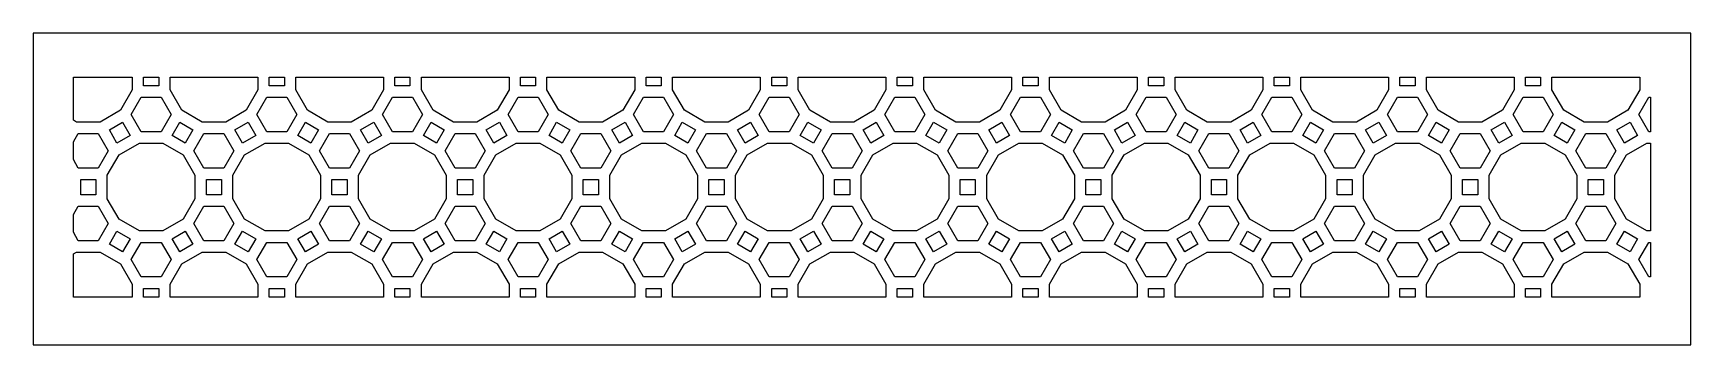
# Model space of a CAD drawing. Header units: millimetres. Extents: x 148 to 1053, y 65 to 235.
import ezdxf

# ---------------------------------------------------------------- set-up
doc = ezdxf.new("R2010")
doc.units = ezdxf.units.MM
doc.layers.get('0').update_dxf_attribs({"linetype": 'CONTINUOUS'})

msp = doc.modelspace()

# ---------------------------------------------------------------- linework, layer by layer
at = {"color": 7}
for points in [[(147.500002, 65), (1052.500002, 65), (1052.500002, 235), (147.500002, 235), (147.500002, 65)], [(201.561249, 204.032735), (195.144958, 192.919394), (184.031616, 186.503103), (171.199035, 186.503103), (169.500002, 187.48404), (169.500002, 211), (201.561249, 211), (201.561249, 204.032735)], [(216.055115, 206.302093), (207.761249, 206.302093), (207.761249, 211), (216.055115, 211), (216.055115, 206.302093)], [(270.146962, 204.032735), (263.730671, 192.919394), (252.617329, 186.503103), (239.784748, 186.503103), (228.671406, 192.919394), (222.255115, 204.032735), (222.255115, 211), (270.146962, 211), (270.146962, 204.032735)], [(284.640828, 206.302093), (276.346962, 206.302093), (276.346962, 211), (284.640828, 211), (284.640828, 206.302093)], [(338.732674, 204.032735), (332.316384, 192.919394), (321.203042, 186.503103), (308.37046, 186.503103), (297.257119, 192.919394), (290.840828, 204.032735), (290.840828, 211), (338.732674, 211), (338.732674, 204.032735)], [(353.226541, 206.302093), (344.932674, 206.302093), (344.932674, 211), (353.226541, 211), (353.226541, 206.302093)], [(407.318387, 204.032735), (400.902096, 192.919394), (389.788755, 186.503103), (376.956173, 186.503103), (365.842832, 192.919394), (359.426541, 204.032735), (359.426541, 211), (407.318387, 211), (407.318387, 204.032735)], [(421.812254, 206.302093), (413.518387, 206.302093), (413.518387, 211), (421.812254, 211), (421.812254, 206.302093)], [(475.9041, 204.032735), (469.487809, 192.919394), (458.374468, 186.503103), (445.541886, 186.503103), (434.428544, 192.919394), (428.012254, 204.032735), (428.012254, 211), (475.9041, 211), (475.9041, 204.032735)], [(490.397966, 206.302093), (482.1041, 206.302093), (482.1041, 211), (490.397966, 211), (490.397966, 206.302093)], [(544.489813, 204.032735), (538.073522, 192.919394), (526.96018, 186.503103), (514.127599, 186.503103), (503.014257, 192.919394), (496.597966, 204.032735), (496.597966, 211), (544.489813, 211), (544.489813, 204.032735)], [(558.983679, 206.302093), (550.689813, 206.302093), (550.689813, 211), (558.983679, 211), (558.983679, 206.302093)], [(613.075526, 204.032735), (606.659235, 192.919394), (595.545893, 186.503103), (582.713312, 186.503103), (571.59997, 192.919394), (565.183679, 204.032735), (565.183679, 211), (613.075526, 211), (613.075526, 204.032735)], [(627.569392, 206.302093), (619.275526, 206.302093), (619.275526, 211), (627.569392, 211), (627.569392, 206.302093)], [(681.661238, 204.032735), (675.244948, 192.919394), (664.131606, 186.503103), (651.299024, 186.503103), (640.185683, 192.919394), (633.769392, 204.032735), (633.769392, 211), (681.661238, 211), (681.661238, 204.032735)], [(696.155105, 206.302093), (687.861238, 206.302093), (687.861238, 211), (696.155105, 211), (696.155105, 206.302093)], [(750.246951, 204.032735), (743.83066, 192.919394), (732.717319, 186.503103), (719.884737, 186.503103), (708.771396, 192.919394), (702.355105, 204.032735), (702.355105, 211), (750.246951, 211), (750.246951, 204.032735)], [(764.740818, 206.302093), (756.446951, 206.302093), (756.446951, 211), (764.740818, 211), (764.740818, 206.302093)], [(818.832664, 204.032735), (812.416373, 192.919394), (801.303032, 186.503103), (788.47045, 186.503103), (777.357108, 192.919394), (770.940818, 204.032735), (770.940818, 211), (818.832664, 211), (818.832664, 204.032735)], [(833.32653, 206.302093), (825.032664, 206.302093), (825.032664, 211), (833.32653, 211), (833.32653, 206.302093)], [(887.418377, 204.032735), (881.002086, 192.919394), (869.888744, 186.503103), (857.056163, 186.503103), (845.942821, 192.919394), (839.52653, 204.032735), (839.52653, 211), (887.418377, 211), (887.418377, 204.032735)], [(901.912243, 206.302093), (893.618377, 206.302093), (893.618377, 211), (901.912243, 211), (901.912243, 206.302093)], [(956.00409, 204.032735), (949.587799, 192.919394), (938.474457, 186.503103), (925.641876, 186.503103), (914.528534, 192.919394), (908.112243, 204.032735), (908.112243, 211), (956.00409, 211), (956.00409, 204.032735)], [(970.497956, 206.302093), (962.20409, 206.302093), (962.20409, 211), (970.497956, 211), (970.497956, 206.302093)], [(1024.589802, 204.032735), (1018.173512, 192.919394), (1007.06017, 186.503103), (994.227588, 186.503103), (983.114247, 192.919394), (976.697956, 204.032735), (976.697956, 211), (1024.589802, 211), (1024.589802, 204.032735)], [(222.822477, 190.650036), (217.365329, 181.19798), (206.451035, 181.19798), (200.993887, 190.650036), (206.451035, 200.102093), (217.365329, 200.102093), (222.822477, 190.650036)], [(291.40819, 190.650036), (285.951042, 181.19798), (275.036747, 181.19798), (269.5796, 190.650036), (275.036747, 200.102093), (285.951042, 200.102093), (291.40819, 190.650036)], [(359.993902, 190.650036), (354.536755, 181.19798), (343.62246, 181.19798), (338.165313, 190.650036), (343.62246, 200.102093), (354.536755, 200.102093), (359.993902, 190.650036)], [(428.579615, 190.650036), (423.122468, 181.19798), (412.208173, 181.19798), (406.751026, 190.650036), (412.208173, 200.102093), (423.122468, 200.102093), (428.579615, 190.650036)], [(497.165328, 190.650036), (491.708181, 181.19798), (480.793886, 181.19798), (475.336738, 190.650036), (480.793886, 200.102093), (491.708181, 200.102093), (497.165328, 190.650036)], [(565.751041, 190.650036), (560.293893, 181.19798), (549.379599, 181.19798), (543.922451, 190.650036), (549.379599, 200.102093), (560.293893, 200.102093), (565.751041, 190.650036)], [(634.336754, 190.650036), (628.879606, 181.19798), (617.965311, 181.19798), (612.508164, 190.650036), (617.965311, 200.102093), (628.879606, 200.102093), (634.336754, 190.650036)], [(702.922466, 190.650036), (697.465319, 181.19798), (686.551024, 181.19798), (681.093877, 190.650036), (686.551024, 200.102093), (697.465319, 200.102093), (702.922466, 190.650036)], [(771.508179, 190.650036), (766.051032, 181.19798), (755.136737, 181.19798), (749.67959, 190.650036), (755.136737, 200.102093), (766.051032, 200.102093), (771.508179, 190.650036)], [(840.093892, 190.650036), (834.636745, 181.19798), (823.72245, 181.19798), (818.265302, 190.650036), (823.72245, 200.102093), (834.636745, 200.102093), (840.093892, 190.650036)], [(908.679605, 190.650036), (903.222457, 181.19798), (892.308163, 181.19798), (886.851015, 190.650036), (892.308163, 200.102093), (903.222457, 200.102093), (908.679605, 190.650036)], [(977.265318, 190.650036), (971.80817, 181.19798), (960.893875, 181.19798), (955.436728, 190.650036), (960.893875, 200.102093), (971.80817, 200.102093), (977.265318, 190.650036)], [(1029.479588, 181.19798), (1024.022441, 190.650036), (1029.479588, 200.102093), (1030.500002, 200.102093), (1030.500002, 181.19798), (1029.479588, 181.19798)], [(200.42657, 179.232658), (193.243871, 175.085725), (189.096938, 182.268424), (196.279637, 186.415358), (200.42657, 179.232658)], [(230.572493, 175.085725), (223.389794, 179.232658), (227.536727, 186.415358), (234.719426, 182.268424), (230.572493, 175.085725)], [(269.012283, 179.232658), (261.829584, 175.085725), (257.68265, 182.268424), (264.86535, 186.415358), (269.012283, 179.232658)], [(299.158206, 175.085725), (291.975507, 179.232658), (296.12244, 186.415358), (303.305139, 182.268424), (299.158206, 175.085725)], [(337.597996, 179.232658), (330.415296, 175.085725), (326.268363, 182.268424), (333.451062, 186.415358), (337.597996, 179.232658)], [(367.743919, 175.085725), (360.56122, 179.232658), (364.708153, 186.415358), (371.890852, 182.268424), (367.743919, 175.085725)], [(406.183708, 179.232658), (399.001009, 175.085725), (394.854076, 182.268424), (402.036775, 186.415358), (406.183708, 179.232658)], [(436.329632, 175.085725), (429.146932, 179.232658), (433.293866, 186.415358), (440.476565, 182.268424), (436.329632, 175.085725)], [(474.769421, 179.232658), (467.586722, 175.085725), (463.439789, 182.268424), (470.622488, 186.415358), (474.769421, 179.232658)], [(504.915344, 175.085725), (497.732645, 179.232658), (501.879578, 186.415358), (509.062278, 182.268424), (504.915344, 175.085725)], [(543.355134, 179.232658), (536.172435, 175.085725), (532.025502, 182.268424), (539.208201, 186.415358), (543.355134, 179.232658)], [(573.501057, 175.085725), (566.318358, 179.232658), (570.465291, 186.415358), (577.64799, 182.268424), (573.501057, 175.085725)], [(611.940847, 179.232658), (604.758148, 175.085725), (600.611214, 182.268424), (607.793914, 186.415358), (611.940847, 179.232658)], [(642.08677, 175.085725), (634.904071, 179.232658), (639.051004, 186.415358), (646.233703, 182.268424), (642.08677, 175.085725)], [(680.52656, 179.232658), (673.34386, 175.085725), (669.196927, 182.268424), (676.379626, 186.415358), (680.52656, 179.232658)], [(710.672483, 175.085725), (703.489784, 179.232658), (707.636717, 186.415358), (714.819416, 182.268424), (710.672483, 175.085725)], [(749.112272, 179.232658), (741.929573, 175.085725), (737.78264, 182.268424), (744.965339, 186.415358), (749.112272, 179.232658)], [(779.258195, 175.085725), (772.075496, 179.232658), (776.22243, 186.415358), (783.405129, 182.268424), (779.258195, 175.085725)], [(817.697985, 179.232658), (810.515286, 175.085725), (806.368353, 182.268424), (813.551052, 186.415358), (817.697985, 179.232658)], [(847.843908, 175.085725), (840.661209, 179.232658), (844.808142, 186.415358), (851.990842, 182.268424), (847.843908, 175.085725)], [(886.283698, 179.232658), (879.100999, 175.085725), (874.954066, 182.268424), (882.136765, 186.415358), (886.283698, 179.232658)], [(916.429621, 175.085725), (909.246922, 179.232658), (913.393855, 186.415358), (920.576554, 182.268424), (916.429621, 175.085725)], [(954.869411, 179.232658), (947.686712, 175.085725), (943.539778, 182.268424), (950.722477, 186.415358), (954.869411, 179.232658)], [(985.015334, 175.085725), (977.832635, 179.232658), (981.979568, 186.415358), (989.162267, 182.268424), (985.015334, 175.085725)], [(1023.455124, 179.232658), (1016.272424, 175.085725), (1012.125491, 182.268424), (1019.30819, 186.415358), (1023.455124, 179.232658)], [(183.072473, 161.39899), (172.158178, 161.39899), (169.500002, 166.003086), (169.500002, 175.699007), (172.158178, 180.303103), (183.072473, 180.303103), (188.52962, 170.851046), (183.072473, 161.39899)], [(229.437814, 168.581689), (235.854105, 157.468347), (235.854105, 144.635766), (229.437814, 133.522424), (218.324473, 127.106133), (205.491891, 127.106133), (194.37855, 133.522424), (187.962259, 144.635766), (187.962259, 157.468347), (194.37855, 168.581689), (205.491891, 174.99798), (218.324473, 174.99798), (229.437814, 168.581689)], [(257.115333, 170.851046), (251.658186, 161.39899), (240.743891, 161.39899), (235.286744, 170.851046), (240.743891, 180.303103), (251.658186, 180.303103), (257.115333, 170.851046)], [(298.023527, 168.581689), (304.439818, 157.468347), (304.439818, 144.635766), (298.023527, 133.522424), (286.910186, 127.106133), (274.077604, 127.106133), (262.964262, 133.522424), (256.547972, 144.635766), (256.547972, 157.468347), (262.964262, 168.581689), (274.077604, 174.99798), (286.910186, 174.99798), (298.023527, 168.581689)], [(325.701046, 170.851046), (320.243899, 161.39899), (309.329604, 161.39899), (303.872456, 170.851046), (309.329604, 180.303103), (320.243899, 180.303103), (325.701046, 170.851046)], [(366.60924, 168.581689), (373.025531, 157.468347), (373.025531, 144.635766), (366.60924, 133.522424), (355.495898, 127.106133), (342.663317, 127.106133), (331.549975, 133.522424), (325.133684, 144.635766), (325.133684, 157.468347), (331.549975, 168.581689), (342.663317, 174.99798), (355.495898, 174.99798), (366.60924, 168.581689)], [(394.286759, 170.851046), (388.829611, 161.39899), (377.915317, 161.39899), (372.458169, 170.851046), (377.915317, 180.303103), (388.829611, 180.303103), (394.286759, 170.851046)], [(435.194953, 168.581689), (441.611244, 157.468347), (441.611244, 144.635766), (435.194953, 133.522424), (424.081611, 127.106133), (411.24903, 127.106133), (400.135688, 133.522424), (393.719397, 144.635766), (393.719397, 157.468347), (400.135688, 168.581689), (411.24903, 174.99798), (424.081611, 174.99798), (435.194953, 168.581689)], [(462.872472, 170.851046), (457.415324, 161.39899), (446.501029, 161.39899), (441.043882, 170.851046), (446.501029, 180.303103), (457.415324, 180.303103), (462.872472, 170.851046)], [(503.780666, 168.581689), (510.196956, 157.468347), (510.196956, 144.635766), (503.780666, 133.522424), (492.667324, 127.106133), (479.834742, 127.106133), (468.721401, 133.522424), (462.30511, 144.635766), (462.30511, 157.468347), (468.721401, 168.581689), (479.834742, 174.99798), (492.667324, 174.99798), (503.780666, 168.581689)], [(531.458184, 170.851046), (526.001037, 161.39899), (515.086742, 161.39899), (509.629595, 170.851046), (515.086742, 180.303103), (526.001037, 180.303103), (531.458184, 170.851046)], [(572.366378, 168.581689), (578.782669, 157.468347), (578.782669, 144.635766), (572.366378, 133.522424), (561.253037, 127.106133), (548.420455, 127.106133), (537.307114, 133.522424), (530.890823, 144.635766), (530.890823, 157.468347), (537.307114, 168.581689), (548.420455, 174.99798), (561.253037, 174.99798), (572.366378, 168.581689)], [(600.043897, 170.851046), (594.58675, 161.39899), (583.672455, 161.39899), (578.215308, 170.851046), (583.672455, 180.303103), (594.58675, 180.303103), (600.043897, 170.851046)], [(640.952091, 168.581689), (647.368382, 157.468347), (647.368382, 144.635766), (640.952091, 133.522424), (629.83875, 127.106133), (617.006168, 127.106133), (605.892826, 133.522424), (599.476536, 144.635766), (599.476536, 157.468347), (605.892826, 168.581689), (617.006168, 174.99798), (629.83875, 174.99798), (640.952091, 168.581689)], [(668.62961, 170.851046), (663.172463, 161.39899), (652.258168, 161.39899), (646.80102, 170.851046), (652.258168, 180.303103), (663.172463, 180.303103), (668.62961, 170.851046)], [(709.537804, 168.581689), (715.954095, 157.468347), (715.954095, 144.635766), (709.537804, 133.522424), (698.424462, 127.106133), (685.591881, 127.106133), (674.478539, 133.522424), (668.062248, 144.635766), (668.062248, 157.468347), (674.478539, 168.581689), (685.591881, 174.99798), (698.424462, 174.99798), (709.537804, 168.581689)], [(737.215323, 170.851046), (731.758175, 161.39899), (720.843881, 161.39899), (715.386733, 170.851046), (720.843881, 180.303103), (731.758175, 180.303103), (737.215323, 170.851046)], [(778.123517, 168.581689), (784.539808, 157.468347), (784.539808, 144.635766), (778.123517, 133.522424), (767.010175, 127.106133), (754.177594, 127.106133), (743.064252, 133.522424), (736.647961, 144.635766), (736.647961, 157.468347), (743.064252, 168.581689), (754.177594, 174.99798), (767.010175, 174.99798), (778.123517, 168.581689)], [(805.801036, 170.851046), (800.343888, 161.39899), (789.429593, 161.39899), (783.972446, 170.851046), (789.429593, 180.303103), (800.343888, 180.303103), (805.801036, 170.851046)], [(846.70923, 168.581689), (853.12552, 157.468347), (853.12552, 144.635766), (846.70923, 133.522424), (835.595888, 127.106133), (822.763306, 127.106133), (811.649965, 133.522424), (805.233674, 144.635766), (805.233674, 157.468347), (811.649965, 168.581689), (822.763306, 174.99798), (835.595888, 174.99798), (846.70923, 168.581689)], [(874.386748, 170.851046), (868.929601, 161.39899), (858.015306, 161.39899), (852.558159, 170.851046), (858.015306, 180.303103), (868.929601, 180.303103), (874.386748, 170.851046)], [(915.294942, 168.581689), (921.711233, 157.468347), (921.711233, 144.635766), (915.294942, 133.522424), (904.181601, 127.106133), (891.349019, 127.106133), (880.235678, 133.522424), (873.819387, 144.635766), (873.819387, 157.468347), (880.235678, 168.581689), (891.349019, 174.99798), (904.181601, 174.99798), (915.294942, 168.581689)], [(942.972461, 170.851046), (937.515314, 161.39899), (926.601019, 161.39899), (921.143872, 170.851046), (926.601019, 180.303103), (937.515314, 180.303103), (942.972461, 170.851046)], [(983.880655, 168.581689), (990.296946, 157.468347), (990.296946, 144.635766), (983.880655, 133.522424), (972.767314, 127.106133), (959.934732, 127.106133), (948.82139, 133.522424), (942.4051, 144.635766), (942.4051, 157.468347), (948.82139, 168.581689), (959.934732, 174.99798), (972.767314, 174.99798), (983.880655, 168.581689)], [(1011.558174, 170.851046), (1006.101027, 161.39899), (995.186732, 161.39899), (989.729584, 170.851046), (995.186732, 180.303103), (1006.101027, 180.303103), (1011.558174, 170.851046)], [(1028.520445, 127.106133), (1017.407103, 133.522424), (1010.990812, 144.635766), (1010.990812, 157.468347), (1017.407103, 168.581689), (1028.520445, 174.99798), (1030.500002, 174.99798), (1030.500002, 127.106133), (1028.520445, 127.106133)], [(181.762259, 155.19899), (181.762259, 146.905123), (173.468392, 146.905123), (173.468392, 155.19899), (181.762259, 155.19899)], [(250.347972, 155.19899), (250.347972, 146.905123), (242.054105, 146.905123), (242.054105, 155.19899), (250.347972, 155.19899)], [(318.933684, 155.19899), (318.933684, 146.905123), (310.639818, 146.905123), (310.639818, 155.19899), (318.933684, 155.19899)], [(387.519397, 155.19899), (387.519397, 146.905123), (379.225531, 146.905123), (379.225531, 155.19899), (387.519397, 155.19899)], [(456.10511, 155.19899), (456.10511, 146.905123), (447.811244, 146.905123), (447.811244, 155.19899), (456.10511, 155.19899)], [(524.690823, 155.19899), (524.690823, 146.905123), (516.396956, 146.905123), (516.396956, 155.19899), (524.690823, 155.19899)], [(593.276536, 155.19899), (593.276536, 146.905123), (584.982669, 146.905123), (584.982669, 155.19899), (593.276536, 155.19899)], [(661.862248, 155.19899), (661.862248, 146.905123), (653.568382, 146.905123), (653.568382, 155.19899), (661.862248, 155.19899)], [(730.447961, 155.19899), (730.447961, 146.905123), (722.154095, 146.905123), (722.154095, 155.19899), (730.447961, 155.19899)], [(799.033674, 155.19899), (799.033674, 146.905123), (790.739808, 146.905123), (790.739808, 155.19899), (799.033674, 155.19899)], [(867.619387, 155.19899), (867.619387, 146.905123), (859.32552, 146.905123), (859.32552, 155.19899), (867.619387, 155.19899)], [(936.2051, 155.19899), (936.2051, 146.905123), (927.911233, 146.905123), (927.911233, 155.19899), (936.2051, 155.19899)], [(1004.790812, 155.19899), (1004.790812, 146.905123), (996.496946, 146.905123), (996.496946, 155.19899), (1004.790812, 155.19899)], [(183.072473, 121.80101), (172.158178, 121.80101), (169.500002, 126.405106), (169.500002, 136.101028), (172.158178, 140.705123), (183.072473, 140.705123), (188.52962, 131.253067), (183.072473, 121.80101)], [(257.115333, 131.253067), (251.658186, 121.80101), (240.743891, 121.80101), (235.286744, 131.253067), (240.743891, 140.705123), (251.658186, 140.705123), (257.115333, 131.253067)], [(325.701046, 131.253067), (320.243899, 121.80101), (309.329604, 121.80101), (303.872456, 131.253067), (309.329604, 140.705123), (320.243899, 140.705123), (325.701046, 131.253067)], [(394.286759, 131.253067), (388.829611, 121.80101), (377.915317, 121.80101), (372.458169, 131.253067), (377.915317, 140.705123), (388.829611, 140.705123), (394.286759, 131.253067)], [(462.872472, 131.253067), (457.415324, 121.80101), (446.501029, 121.80101), (441.043882, 131.253067), (446.501029, 140.705123), (457.415324, 140.705123), (462.872472, 131.253067)], [(531.458184, 131.253067), (526.001037, 121.80101), (515.086742, 121.80101), (509.629595, 131.253067), (515.086742, 140.705123), (526.001037, 140.705123), (531.458184, 131.253067)], [(600.043897, 131.253067), (594.58675, 121.80101), (583.672455, 121.80101), (578.215308, 131.253067), (583.672455, 140.705123), (594.58675, 140.705123), (600.043897, 131.253067)], [(668.62961, 131.253067), (663.172463, 121.80101), (652.258168, 121.80101), (646.80102, 131.253067), (652.258168, 140.705123), (663.172463, 140.705123), (668.62961, 131.253067)], [(737.215323, 131.253067), (731.758175, 121.80101), (720.843881, 121.80101), (715.386733, 131.253067), (720.843881, 140.705123), (731.758175, 140.705123), (737.215323, 131.253067)], [(805.801036, 131.253067), (800.343888, 121.80101), (789.429593, 121.80101), (783.972446, 131.253067), (789.429593, 140.705123), (800.343888, 140.705123), (805.801036, 131.253067)], [(874.386748, 131.253067), (868.929601, 121.80101), (858.015306, 121.80101), (852.558159, 131.253067), (858.015306, 140.705123), (868.929601, 140.705123), (874.386748, 131.253067)], [(942.972461, 131.253067), (937.515314, 121.80101), (926.601019, 121.80101), (921.143872, 131.253067), (926.601019, 140.705123), (937.515314, 140.705123), (942.972461, 131.253067)], [(1011.558174, 131.253067), (1006.101027, 121.80101), (995.186732, 121.80101), (989.729584, 131.253067), (995.186732, 140.705123), (1006.101027, 140.705123), (1011.558174, 131.253067)], [(196.279637, 115.688756), (189.096938, 119.835689), (193.243871, 127.018388), (200.42657, 122.871455), (196.279637, 115.688756)], [(234.719426, 119.835689), (227.536727, 115.688756), (223.389794, 122.871455), (230.572493, 127.018388), (234.719426, 119.835689)], [(264.86535, 115.688756), (257.68265, 119.835689), (261.829584, 127.018388), (269.012283, 122.871455), (264.86535, 115.688756)], [(303.305139, 119.835689), (296.12244, 115.688756), (291.975507, 122.871455), (299.158206, 127.018388), (303.305139, 119.835689)], [(333.451062, 115.688756), (326.268363, 119.835689), (330.415296, 127.018388), (337.597996, 122.871455), (333.451062, 115.688756)], [(371.890852, 119.835689), (364.708153, 115.688756), (360.56122, 122.871455), (367.743919, 127.018388), (371.890852, 119.835689)], [(402.036775, 115.688756), (394.854076, 119.835689), (399.001009, 127.018388), (406.183708, 122.871455), (402.036775, 115.688756)], [(440.476565, 119.835689), (433.293866, 115.688756), (429.146932, 122.871455), (436.329632, 127.018388), (440.476565, 119.835689)], [(470.622488, 115.688756), (463.439789, 119.835689), (467.586722, 127.018388), (474.769421, 122.871455), (470.622488, 115.688756)], [(509.062278, 119.835689), (501.879578, 115.688756), (497.732645, 122.871455), (504.915344, 127.018388), (509.062278, 119.835689)], [(539.208201, 115.688756), (532.025502, 119.835689), (536.172435, 127.018388), (543.355134, 122.871455), (539.208201, 115.688756)], [(577.64799, 119.835689), (570.465291, 115.688756), (566.318358, 122.871455), (573.501057, 127.018388), (577.64799, 119.835689)], [(607.793914, 115.688756), (600.611214, 119.835689), (604.758148, 127.018388), (611.940847, 122.871455), (607.793914, 115.688756)], [(646.233703, 119.835689), (639.051004, 115.688756), (634.904071, 122.871455), (642.08677, 127.018388), (646.233703, 119.835689)], [(676.379626, 115.688756), (669.196927, 119.835689), (673.34386, 127.018388), (680.52656, 122.871455), (676.379626, 115.688756)], [(714.819416, 119.835689), (707.636717, 115.688756), (703.489784, 122.871455), (710.672483, 127.018388), (714.819416, 119.835689)], [(744.965339, 115.688756), (737.78264, 119.835689), (741.929573, 127.018388), (749.112272, 122.871455), (744.965339, 115.688756)], [(783.405129, 119.835689), (776.22243, 115.688756), (772.075496, 122.871455), (779.258195, 127.018388), (783.405129, 119.835689)], [(813.551052, 115.688756), (806.368353, 119.835689), (810.515286, 127.018388), (817.697985, 122.871455), (813.551052, 115.688756)], [(851.990842, 119.835689), (844.808142, 115.688756), (840.661209, 122.871455), (847.843908, 127.018388), (851.990842, 119.835689)], [(882.136765, 115.688756), (874.954066, 119.835689), (879.100999, 127.018388), (886.283698, 122.871455), (882.136765, 115.688756)], [(920.576554, 119.835689), (913.393855, 115.688756), (909.246922, 122.871455), (916.429621, 127.018388), (920.576554, 119.835689)], [(950.722477, 115.688756), (943.539778, 119.835689), (947.686712, 127.018388), (954.869411, 122.871455), (950.722477, 115.688756)], [(989.162267, 119.835689), (981.979568, 115.688756), (977.832635, 122.871455), (985.015334, 127.018388), (989.162267, 119.835689)], [(1019.30819, 115.688756), (1012.125491, 119.835689), (1016.272424, 127.018388), (1023.455124, 122.871455), (1019.30819, 115.688756)], [(222.822477, 111.454077), (217.365329, 102.00202), (206.451035, 102.00202), (200.993887, 111.454077), (206.451035, 120.906133), (217.365329, 120.906133), (222.822477, 111.454077)], [(291.40819, 111.454077), (285.951042, 102.00202), (275.036747, 102.00202), (269.5796, 111.454077), (275.036747, 120.906133), (285.951042, 120.906133), (291.40819, 111.454077)], [(359.993902, 111.454077), (354.536755, 102.00202), (343.62246, 102.00202), (338.165313, 111.454077), (343.62246, 120.906133), (354.536755, 120.906133), (359.993902, 111.454077)], [(428.579615, 111.454077), (423.122468, 102.00202), (412.208173, 102.00202), (406.751026, 111.454077), (412.208173, 120.906133), (423.122468, 120.906133), (428.579615, 111.454077)], [(497.165328, 111.454077), (491.708181, 102.00202), (480.793886, 102.00202), (475.336738, 111.454077), (480.793886, 120.906133), (491.708181, 120.906133), (497.165328, 111.454077)], [(565.751041, 111.454077), (560.293893, 102.00202), (549.379599, 102.00202), (543.922451, 111.454077), (549.379599, 120.906133), (560.293893, 120.906133), (565.751041, 111.454077)], [(634.336754, 111.454077), (628.879606, 102.00202), (617.965311, 102.00202), (612.508164, 111.454077), (617.965311, 120.906133), (628.879606, 120.906133), (634.336754, 111.454077)], [(702.922466, 111.454077), (697.465319, 102.00202), (686.551024, 102.00202), (681.093877, 111.454077), (686.551024, 120.906133), (697.465319, 120.906133), (702.922466, 111.454077)], [(771.508179, 111.454077), (766.051032, 102.00202), (755.136737, 102.00202), (749.67959, 111.454077), (755.136737, 120.906133), (766.051032, 120.906133), (771.508179, 111.454077)], [(840.093892, 111.454077), (834.636745, 102.00202), (823.72245, 102.00202), (818.265302, 111.454077), (823.72245, 120.906133), (834.636745, 120.906133), (840.093892, 111.454077)], [(908.679605, 111.454077), (903.222457, 102.00202), (892.308163, 102.00202), (886.851015, 111.454077), (892.308163, 120.906133), (903.222457, 120.906133), (908.679605, 111.454077)], [(977.265318, 111.454077), (971.80817, 102.00202), (960.893875, 102.00202), (955.436728, 111.454077), (960.893875, 120.906133), (971.80817, 120.906133), (977.265318, 111.454077)], [(1029.479588, 102.00202), (1024.022441, 111.454077), (1029.479588, 120.906133), (1030.500002, 120.906133), (1030.500002, 102.00202), (1029.479588, 102.00202)], [(201.561249, 98.071378), (201.561249, 91), (169.500002, 91), (169.500002, 114.620073), (171.199035, 115.60101), (184.031616, 115.60101), (195.144958, 109.184719), (201.561249, 98.071378)], [(270.146962, 98.071378), (270.146962, 91), (222.255115, 91), (222.255115, 98.071378), (228.671406, 109.184719), (239.784748, 115.60101), (252.617329, 115.60101), (263.730671, 109.184719), (270.146962, 98.071378)], [(338.732674, 98.071378), (338.732674, 91), (290.840828, 91), (290.840828, 98.071378), (297.257119, 109.184719), (308.37046, 115.60101), (321.203042, 115.60101), (332.316384, 109.184719), (338.732674, 98.071378)], [(407.318387, 98.071378), (407.318387, 91), (359.426541, 91), (359.426541, 98.071378), (365.842832, 109.184719), (376.956173, 115.60101), (389.788755, 115.60101), (400.902096, 109.184719), (407.318387, 98.071378)], [(475.9041, 98.071378), (475.9041, 91), (428.012254, 91), (428.012254, 98.071378), (434.428544, 109.184719), (445.541886, 115.60101), (458.374468, 115.60101), (469.487809, 109.184719), (475.9041, 98.071378)], [(544.489813, 98.071378), (544.489813, 91), (496.597966, 91), (496.597966, 98.071378), (503.014257, 109.184719), (514.127599, 115.60101), (526.96018, 115.60101), (538.073522, 109.184719), (544.489813, 98.071378)], [(613.075526, 98.071378), (613.075526, 91), (565.183679, 91), (565.183679, 98.071378), (571.59997, 109.184719), (582.713312, 115.60101), (595.545893, 115.60101), (606.659235, 109.184719), (613.075526, 98.071378)], [(681.661238, 98.071378), (681.661238, 91), (633.769392, 91), (633.769392, 98.071378), (640.185683, 109.184719), (651.299024, 115.60101), (664.131606, 115.60101), (675.244948, 109.184719), (681.661238, 98.071378)], [(750.246951, 98.071378), (750.246951, 91), (702.355105, 91), (702.355105, 98.071378), (708.771396, 109.184719), (719.884737, 115.60101), (732.717319, 115.60101), (743.83066, 109.184719), (750.246951, 98.071378)], [(818.832664, 98.071378), (818.832664, 91), (770.940818, 91), (770.940818, 98.071378), (777.357108, 109.184719), (788.47045, 115.60101), (801.303032, 115.60101), (812.416373, 109.184719), (818.832664, 98.071378)], [(887.418377, 98.071378), (887.418377, 91), (839.52653, 91), (839.52653, 98.071378), (845.942821, 109.184719), (857.056163, 115.60101), (869.888744, 115.60101), (881.002086, 109.184719), (887.418377, 98.071378)], [(956.00409, 98.071378), (956.00409, 91), (908.112243, 91), (908.112243, 98.071378), (914.528534, 109.184719), (925.641876, 115.60101), (938.474457, 115.60101), (949.587799, 109.184719), (956.00409, 98.071378)], [(1024.589802, 98.071378), (1024.589802, 91), (976.697956, 91), (976.697956, 98.071378), (983.114247, 109.184719), (994.227588, 115.60101), (1007.06017, 115.60101), (1018.173512, 109.184719), (1024.589802, 98.071378)], [(216.055115, 91), (207.761249, 91), (207.761249, 95.80202), (216.055115, 95.80202), (216.055115, 91)], [(284.640828, 91), (276.346962, 91), (276.346962, 95.80202), (284.640828, 95.80202), (284.640828, 91)], [(353.226541, 91), (344.932674, 91), (344.932674, 95.80202), (353.226541, 95.80202), (353.226541, 91)], [(421.812254, 91), (413.518387, 91), (413.518387, 95.80202), (421.812254, 95.80202), (421.812254, 91)], [(490.397966, 91), (482.1041, 91), (482.1041, 95.80202), (490.397966, 95.80202), (490.397966, 91)], [(558.983679, 91), (550.689813, 91), (550.689813, 95.80202), (558.983679, 95.80202), (558.983679, 91)], [(627.569392, 91), (619.275526, 91), (619.275526, 95.80202), (627.569392, 95.80202), (627.569392, 91)], [(696.155105, 91), (687.861238, 91), (687.861238, 95.80202), (696.155105, 95.80202), (696.155105, 91)], [(764.740818, 91), (756.446951, 91), (756.446951, 95.80202), (764.740818, 95.80202), (764.740818, 91)], [(833.32653, 91), (825.032664, 91), (825.032664, 95.80202), (833.32653, 95.80202), (833.32653, 91)], [(901.912243, 91), (893.618377, 91), (893.618377, 95.80202), (901.912243, 95.80202), (901.912243, 91)], [(970.497956, 91), (962.20409, 91), (962.20409, 95.80202), (970.497956, 95.80202), (970.497956, 91)]]:
    msp.add_lwpolyline(points, close=True, dxfattribs=at)

doc.saveas('drawing.dxf')
